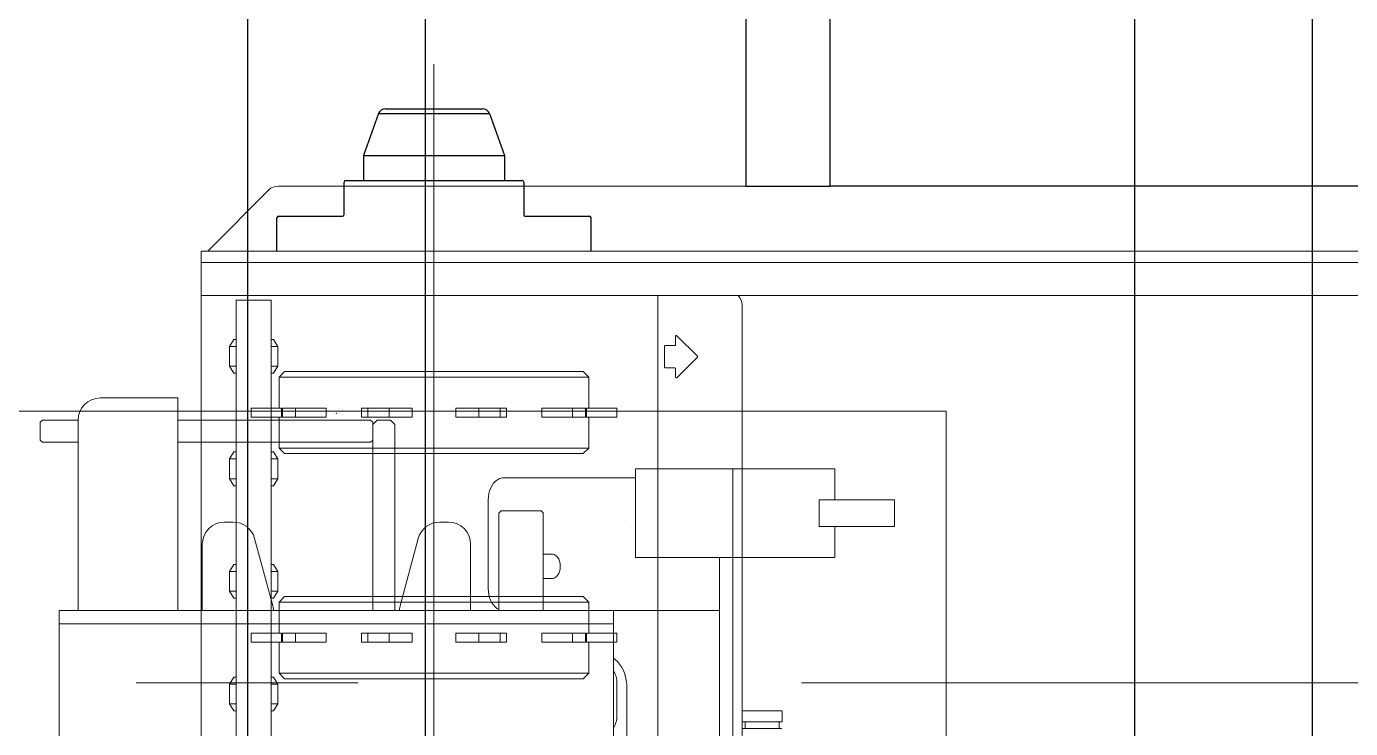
# Model space of a CAD drawing. Header units: millimetres. Extents: x -187347 to 135007, y -6415 to 292048.
# Drawn here: x -64541 to -63944, y 26034 to 26351 of the extents above; entities that cross this region are included whole.
import ezdxf

# ---------------------------------------------------------------- set-up
doc = ezdxf.new("R2010")
doc.units = ezdxf.units.MM
doc.header["$LTSCALE"] = 100
doc.linetypes.add('Z_LINE-CNTR', pattern=[17, 12, -2, 1, -2])
doc.layers.get('0').update_dxf_attribs({"lineweight": 18})
for name, color, linetype, lineweight in [('Equipment Drawing', 7, 'Continuous', 0), ('LAYOUT', 3, 'Continuous', 18), ('S-GRID', 7, 'Continuous', 5)]:
    doc.layers.add(name, color=color, linetype=linetype, lineweight=lineweight)
for name, color, linetype in [('INTRALOX', 6, 'Continuous'), ('LAYOUT customer', 5, 'Continuous'), ('STEEL', 5, 'Continuous')]:
    doc.layers.add(name, color=color, linetype=linetype)

# ---------------------------------------------------------------- blocks, each defined once
blk = doc.blocks.new('dropstation')
at = {"color": 5, "linetype": 'Continuous', "ltscale": 20}
blk.add_point((858623.53, 733198.51), dxfattribs=at)
at = {"layer": 'LAYOUT'}
for p, q in [((858537.48, 733205.39), (858517.03, 733205.39)), ((858537.48, 733205.39), (858552.03, 733205.39)), ((858552.03, 733109.39), (858552.03, 733205.39)), ((858489.93, 733194.39), (858490.93, 733195.39)), ((858489.93, 733190.39), (858489.93, 733194.39)), ((858507.03, 733195.39), (858490.93, 733195.39)), ((858507.03, 733195.39), (858507.03, 733109.39)), ((858562.53, 733195.39), (858552.03, 733195.39)), ((858638.93, 733195.39), (858562.53, 733195.39)), ((858639.93, 733194.39), (858638.93, 733195.39)), ((858641.93, 733195.39), (858639.93, 733193.39)), ((858639.93, 733190.39), (858639.93, 733194.39)), ((858639.93, 733193.39), (858639.93, 733109.39)), ((858647.93, 733195.39), (858641.93, 733195.39)), ((858647.93, 733195.39), (858649.93, 733193.39)), ((858649.93, 733193.39), (858649.93, 733109.39)), ((858489.93, 733186.39), (858489.93, 733190.39)), ((858639.93, 733186.39), (858639.93, 733190.39)), ((858489.93, 733186.39), (858490.93, 733185.39)), ((858507.03, 733185.39), (858490.93, 733185.39)), ((858562.53, 733185.39), (858552.03, 733185.39)), ((858638.93, 733185.39), (858562.53, 733185.39)), ((858639.93, 733186.39), (858638.93, 733185.39)), ((858758.45, 733169.39), (858699.05, 733169.39)), ((858758.45, 733173.39), (858765.52, 733173.39)), ((858758.45, 733173.39), (858758.45, 733133.39)), ((858811.48, 733173.39), (858765.52, 733173.39)), ((858802.29, 733173.39), (858766.23, 733173.39)), ((858802.29, 733133.39), (858802.29, 733173.39)), ((858848.25, 733173.39), (858802.29, 733173.39)), ((858848.25, 733159.39), (858848.25, 733173.39)), ((858691.98, 733159.39), (858691.98, 733119.39)), ((858841.18, 733159.39), (858855.32, 733159.39)), ((858841.18, 733147.39), (858841.18, 733159.39)), ((858855.36, 733159.39), (858855.32, 733159.39)), ((858855.36, 733159.39), (858858.29, 733159.39)), ((858860.29, 733159.39), (858858.29, 733159.39)), ((858860.29, 733159.39), (858875.29, 733159.39)), ((858875.29, 733147.39), (858875.29, 733159.39)), ((858697.83, 733154.39), (858696.83, 733153.39)), ((858696.83, 733153.39), (858696.83, 733109.39)), ((858700.47, 733154.39), (858697.83, 733154.39)), ((858715.83, 733154.39), (858700.47, 733154.39)), ((858715.83, 733154.39), (858716.73, 733153.49)), ((858716.73, 733153.49), (858716.83, 733153.39)), ((858716.83, 733109.39), (858716.83, 733153.39)), ((858573.03, 733149.39), (858576.96, 733149.39)), ((858670.11, 733149.39), (858674.03, 733149.39)), ((858756.65, 733147.76), (858756.64, 733147.76)), ((858756.65, 733147.76), (858756.65, 733147.76)), ((858841.18, 733147.39), (858855.32, 733147.39)), ((858848.25, 733133.39), (858848.25, 733147.39)), ((858855.36, 733147.39), (858855.32, 733147.39)), ((858855.36, 733147.39), (858858.29, 733147.39)), ((858860.29, 733147.39), (858858.29, 733147.39)), ((858860.29, 733147.39), (858875.29, 733147.39)), ((858563.03, 733109.39), (858563.03, 733139.39)), ((858586.62, 733141.98), (858594.63, 733112.11)), ((858652.44, 733112.11), (858660.45, 733141.98)), ((858684.03, 733139.39), (858684.03, 733109.39)), ((858716.83, 733134.89), (858720.62, 733134.89)), ((858758.45, 733133.39), (858765.52, 733133.39)), ((858765.52, 733133.39), (858766.23, 733133.39)), ((858802.29, 733133.39), (858766.23, 733133.39)), ((858796.29, 732958.89), (858796.29, 733133.39)), ((858802.29, 732986.39), (858802.29, 733133.39)), ((858848.25, 733133.39), (858802.29, 733133.39)), ((858716.83, 733123.89), (858720.62, 733123.89)), ((858498.53, 733109.39), (858503.53, 733109.39)), ((858498.53, 733109.39), (858498.53, 733103.39)), ((858743.53, 733109.39), (858503.53, 733109.39)), ((858743.53, 733109.39), (858748.53, 733109.39)), ((858748.53, 733109.39), (858793.79, 733109.39)), ((858748.53, 733109.39), (858748.53, 733103.39)), ((858796.29, 733109.39), (858793.79, 733109.39)), ((858498.53, 733103.39), (858498.53, 733094.84)), ((858498.53, 733103.39), (858503.53, 733103.39)), ((858743.53, 733103.39), (858503.53, 733103.39)), ((858743.53, 733103.39), (858748.53, 733103.39)), ((858748.53, 733094.84), (858748.53, 733103.39)), ((858498.53, 733043.94), (858498.53, 733094.84)), ((858748.53, 733094.84), (858748.53, 733043.94)), ((858749.26, 733087.38), (858748.53, 733087.97)), ((858750.03, 733076.89), (858750.03, 733061.89)), ((858754.56, 733074.39), (858754.56, 732824.39)), ((858806.54, 733064.19), (858806.54, 733059.19)), ((858806.54, 733064.19), (858806.55, 733064.19)), ((858806.55, 733059.19), (858806.55, 733064.19)), ((858807.86, 733064.19), (858806.55, 733064.19)), ((858807.86, 733064.19), (858808.29, 733064.19)), ((858808.29, 733064.19), (858809.36, 733064.19)), ((858809.36, 733064.19), (858810.67, 733064.19)), ((858810.67, 733064.19), (858811.42, 733064.19)), ((858814.04, 733064.19), (858811.42, 733064.19)), ((858817.04, 733064.19), (858814.04, 733064.19)), ((858817.04, 733064.19), (858819.66, 733064.19)), ((858819.66, 733064.19), (858820.41, 733064.19)), ((858821.72, 733064.19), (858820.41, 733064.19)), ((858821.72, 733064.19), (858822.78, 733064.19)), ((858822.78, 733064.19), (858823.22, 733064.19)), ((858823.22, 733064.19), (858824.53, 733064.19)), ((858824.53, 733059.19), (858824.53, 733064.19)), ((858824.53, 733064.19), (858824.54, 733064.19)), ((858824.54, 733059.19), (858824.54, 733064.19)), ((858806.54, 733059.19), (858806.55, 733059.19)), ((858806.55, 733059.19), (858807.86, 733059.19)), ((858806.74, 733056.19), (858824.34, 733056.19)), ((858807.86, 733059.19), (858808.29, 733059.19)), ((858807.94, 733059.19), (858807.94, 733056.19)), ((858808.29, 733059.19), (858808.43, 733059.19)), ((858809.36, 733059.19), (858808.43, 733059.19)), ((858809.36, 733059.19), (858810.67, 733059.19)), ((858810.67, 733059.19), (858811.42, 733059.19)), ((858811.42, 733059.19), (858814.04, 733059.19)), ((858814.04, 733059.19), (858814.31, 733059.19)), ((858814.31, 733059.19), (858816.77, 733059.19)), ((858816.77, 733059.19), (858817.04, 733059.19)), ((858817.04, 733059.19), (858819.66, 733059.19)), ((858819.66, 733059.19), (858820.41, 733059.19)), ((858820.41, 733059.19), (858821.72, 733059.19)), ((858822.65, 733059.19), (858821.72, 733059.19)), ((858822.65, 733059.19), (858822.78, 733059.19)), ((858822.78, 733059.19), (858823.22, 733059.19)), ((858823.14, 733056.19), (858823.14, 733059.19)), ((858823.22, 733059.19), (858824.53, 733059.19)), ((858824.53, 733059.19), (858824.54, 733059.19))]:
    blk.add_line(p, q, dxfattribs=at)
for points in [[(858691.98, 733159.39), (858692.05, 733160.81), (858692.27, 733162.21), (858692.62, 733163.54), (858693.1, 733164.8), (858693.71, 733165.94), (858694.42, 733166.95), (858695.23, 733167.8), (858696.11, 733168.49), (858697.06, 733168.98), (858698.05, 733169.29), (858699.05, 733169.39)], [(858720.62, 733134.89), (858721.15, 733134.84), (858721.67, 733134.69), (858722.17, 733134.43), (858722.64, 733134.09), (858723.07, 733133.66), (858723.46, 733133.14), (858723.8, 733132.56), (858724.07, 733131.92), (858724.28, 733131.23), (858724.43, 733130.51), (858724.5, 733129.76), (858724.5, 733129.01), (858724.43, 733128.27), (858724.28, 733127.55), (858724.07, 733126.86), (858723.8, 733126.22), (858723.46, 733125.64), (858723.07, 733125.12), (858722.64, 733124.69), (858722.17, 733124.34), (858721.67, 733124.09), (858721.15, 733123.94), (858720.62, 733123.89)], [(858696.83, 733109.9), (858695.92, 733110.42), (858695.07, 733111.12), (858694.3, 733111.98), (858693.62, 733112.98), (858693.05, 733114.11), (858692.59, 733115.34), (858692.25, 733116.64), (858692.05, 733118), (858691.98, 733119.39)], [(858749.26, 733087.38), (858750.29, 733086.42), (858751.23, 733085.3), (858752.08, 733084.03), (858752.82, 733082.63), (858753.43, 733081.12), (858753.92, 733079.52), (858754.27, 733077.85), (858754.49, 733076.13), (858754.56, 733074.39)]]:
    blk.add_lwpolyline(points, dxfattribs=at)
for centre, radius, start, end in [((858517.03, 733195.39), 10, 90, 180), ((858573.03, 733139.39), 10, 90, 180), ((858576.96, 733139.39), 10, 15, 90), ((858670.11, 733139.39), 10, 90, 165), ((858674.03, 733139.39), 10, 0, 90), ((858498.03, 733086.22), 100, 13.39431, 15), ((858749.03, 733086.22), 100, 165, 166.60569), ((858740.03, 733076.89), 10, 0, 31.78925), ((858740.03, 733061.89), 10, 328.21075, 0)]:
    blk.add_arc(centre, radius, start, end, dxfattribs=at)
blk = doc.blocks.new('steel weighing')
at = {"layer": 'STEEL', "color": 7, "linetype": 'ByBlock', "ltscale": 20, "elevation": 1.72}
for points in [[(853267.6, 714121.45), (853347.6, 714121.45), (853347.6, 708701.45), (853267.6, 708701.45)], [(853667.61, 714121.45), (853747.61, 714121.45), (853747.61, 708701.45), (853667.61, 708701.45)]]:
    blk.add_lwpolyline(points, close=True, dxfattribs=at)
blk = doc.blocks.new('S400_10T_Sprocket')
for p, q in [((-2, 82.34), (-2, 82.5)), ((-2, 82.5), (2, 82.5)), ((-2, 82.34), (-2, 68.81)), ((2, 82.5), (2, 82.34)), ((2, 68.81), (2, 82.34)), ((-18.54, 67.35), (-16.04, 69.85)), ((-18.54, 67.35), (-18.54, -67.35)), ((-16.04, -69.85), (-16.04, 69.85)), ((-16.04, 69.85), (-2, 69.85)), ((-2, 68.81), (2, 68.81)), ((-2, 62.43), (-2, 68.37)), ((-2, 68.37), (2, 68.37)), ((2, 69.85), (16.04, 69.85)), ((2, 68.37), (2, 62.43)), ((16.04, 69.85), (16.04, -69.85)), ((18.54, 67.35), (16.04, 69.85)), ((18.54, -67.35), (18.54, 67.35)), ((-2, 62.43), (-2, 48.62)), ((2, 62.43), (-2, 62.43)), ((2, 48.62), (2, 62.43)), ((-2, 48.62), (2, 48.62)), ((-2, 29.78), (-2, 32.68)), ((-2, 32.68), (2, 32.68)), ((2, 32.68), (2, 29.78)), ((-2, 29.78), (-2, 20.18)), ((2, 29.78), (-2, 29.78)), ((2, 20.18), (2, 29.78)), ((-2, 9.85), (-2, 20.18)), ((-2, 20.18), (2, 20.18)), ((2, 20.18), (2, 9.85)), ((-2, 9.85), (2, 9.85)), ((-2, -20.18), (-2, -9.85)), ((-2, -9.85), (2, -9.85)), ((2, -9.85), (2, -20.18)), ((-2, -20.18), (-2, -29.78)), ((2, -20.18), (-2, -20.18)), ((2, -29.78), (2, -20.18)), ((-2, -32.68), (-2, -29.78)), ((-2, -29.78), (2, -29.78)), ((2, -29.78), (2, -32.68)), ((-2, -32.68), (2, -32.68)), ((-2, -62.43), (-2, -48.62)), ((-2, -48.62), (2, -48.62)), ((2, -48.62), (2, -62.43)), ((-2, -62.43), (-2, -68.37)), ((2, -62.43), (-2, -62.43)), ((2, -68.37), (2, -62.43)), ((-18.54, -67.35), (-16.04, -69.85)), ((-16.04, -69.85), (-2, -69.85)), ((-2, -68.37), (2, -68.37)), ((-2, -82.34), (-2, -68.81)), ((-2, -68.81), (2, -68.81)), ((2, -68.81), (2, -82.34)), ((2, -69.85), (16.04, -69.85)), ((18.54, -67.35), (16.04, -69.85)), ((-2, -82.34), (-2, -82.5)), ((-2, -82.5), (2, -82.5)), ((2, -82.5), (2, -82.34))]:
    blk.add_line(p, q)
blk = doc.blocks.new('Bearing_10T')
for p, q in [((0, 70.87), (0, -70.87)), ((-83.32, 0), (25.94, 0))]:
    blk.add_line(p, q)
at = {"layer": 'LAYOUT customer'}
for p, q in [((-15.84, 41.28), (-15.84, 70.1)), ((0, 70.87), (-15.08, 70.87)), ((-32, -39.75), (-32, 39.75)), ((-31.23, 40.51), (-16.6, 40.51)), ((-62.14, 25), (-43.15, 31.75)), ((-43.15, -31.75), (-43.15, 31.75)), ((-43.15, 31.75), (-32, 31.75)), ((-62.14, -25), (-62.14, 25)), ((-64.25, -22.01), (-64.25, 22.01)), ((-62.14, -25), (-43.15, -31.75)), ((-43.15, -31.75), (-32, -31.75)), ((-16.6, -40.51), (-31.23, -40.51)), ((-15.84, -70.1), (-15.84, -41.27)), ((0, -70.87), (-15.08, -70.87))]:
    blk.add_line(p, q, dxfattribs=at)
for centre, radius, start, end in [((-15.08, 70.1), 0.762, 90, 180), ((-31.23, 39.75), 0.762, 90, 180), ((-16.6, 41.28), 0.762, 270, 0), ((-61.07, 22.01), 3.17, 109.56924, 180), ((-61.07, -22.01), 3.17, 180, 250.43076), ((-31.23, -39.75), 0.762, 180, 270), ((-16.6, -41.27), 0.762, 0, 90), ((-15.08, -70.1), 0.762, 180, 270)]:
    blk.add_arc(centre, radius, start, end, dxfattribs=at)
blk = doc.blocks.new('*U1707')
at = {"layer": 'Equipment Drawing'}
for p, q in [((357.6, 0), (357.6, 2537)), ((372.6, 0), (372.6, 2537)), ((377.6, 0), (377.6, 2537)), ((406.99, 2499.79), (406.99, 34.71)), ((353.21, 244), (-353.21, 244)), ((320.51, 214.51), (329.79, 223.79)), ((330.21, 223.79), (339.49, 214.51)), ((324.7, 214), (320.72, 214)), ((325, 209.3), (325, 213.7)), ((334.7, 209), (325.3, 209)), ((335, 213.7), (335, 209.3)), ((339.28, 214), (335.3, 214)), ((357.6, 205.9), (-357.6, 205.9)), ((-465.6, 105), (462.05, 105)), ((-355.6, 31.62), (355.6, 31.62)), ((170.18, 32.57), (173.35, 34.54)), ((170.18, 31.62), (170.18, 32.57)), ((182.25, 34.54), (173.35, 34.54)), ((173.35, 31.62), (173.35, 34.54)), ((185.42, 32.57), (182.25, 34.54)), ((182.25, 34.54), (182.25, 31.62)), ((185.42, 31.62), (185.42, 32.57)), ((220.98, 32.57), (224.16, 34.54)), ((220.98, 31.62), (220.98, 32.57)), ((233.05, 34.54), (224.16, 34.54)), ((224.16, 31.62), (224.16, 34.54)), ((236.22, 32.57), (233.05, 34.54)), ((233.05, 34.54), (233.05, 31.62)), ((236.22, 31.62), (236.22, 32.57)), ((271.78, 32.57), (274.95, 34.54)), ((271.78, 31.62), (271.78, 32.57)), ((283.85, 34.54), (274.95, 34.54)), ((274.95, 31.62), (274.95, 34.54)), ((287.02, 32.57), (283.85, 34.54)), ((283.85, 34.54), (283.85, 31.62)), ((287.02, 31.62), (287.02, 32.57)), ((322.58, 32.57), (325.75, 34.54)), ((322.58, 31.62), (322.58, 32.57)), ((334.65, 34.54), (325.75, 34.54)), ((325.75, 31.62), (325.75, 34.54)), ((337.82, 32.57), (334.65, 34.54)), ((334.65, 34.54), (334.65, 31.62)), ((337.82, 31.62), (337.82, 32.57)), ((355.6, 31.62), (355.6, 15.75)), ((377.6, 3.01), (405.48, 30.62)), ((355.6, 15.75), (-355.6, 15.75)), ((170.18, 14.79), (170.18, 15.75)), ((170.18, 14.79), (173.35, 12.83)), ((173.35, 12.83), (173.35, 15.75)), ((182.25, 12.83), (173.35, 12.83)), ((182.25, 15.75), (182.25, 12.83)), ((185.42, 14.79), (182.25, 12.83)), ((185.42, 14.79), (185.42, 15.75)), ((220.98, 14.79), (220.98, 15.75)), ((220.98, 14.79), (224.16, 12.83)), ((224.16, 12.83), (224.16, 15.75)), ((233.05, 12.83), (224.16, 12.83)), ((233.05, 15.75), (233.05, 12.83)), ((236.22, 14.79), (233.05, 12.83)), ((236.22, 14.79), (236.22, 15.75)), ((271.78, 14.79), (271.78, 15.75)), ((271.78, 14.79), (274.95, 12.83)), ((274.95, 12.83), (274.95, 15.75)), ((283.85, 12.83), (274.95, 12.83)), ((283.85, 15.75), (283.85, 12.83)), ((287.02, 14.79), (283.85, 12.83)), ((287.02, 14.79), (287.02, 15.75)), ((322.58, 14.79), (322.58, 15.75)), ((322.58, 14.79), (325.75, 12.83)), ((325.75, 12.83), (325.75, 15.75)), ((334.65, 12.83), (325.75, 12.83)), ((334.65, 15.75), (334.65, 12.83)), ((337.82, 14.79), (334.65, 12.83)), ((337.82, 14.79), (337.82, 15.75)), ((-357.6, 0), (357.6, 0)), ((357.6, 0), (377.6, 0)), ((374.56, 0), (373.1, 0))]:
    blk.add_line(p, q, dxfattribs=at)
for centre, radius, start, end in [((353.21, 237.65), 6.35, 46.31958, 90), ((330, 223.58), 0.3, 45, 135), ((320.72, 214.3), 0.3, 135, 270), ((324.7, 213.7), 0.3, 0, 90), ((325.3, 209.3), 0.3, 180, 270), ((334.7, 209.3), 0.3, 270, 0), ((335.3, 213.7), 0.3, 90, 180), ((339.28, 214.3), 0.3, 270, 45)]:
    blk.add_arc(centre, radius, start, end, dxfattribs=at)
blk.add_ellipse((403.46, 34.71), major_axis=(0, -5), ratio=0.707107, start_param=0.610865, end_param=1.570796, dxfattribs=at)
for p in [(203.2, 105), (304.8, 105)]:
    blk.add_blockref('S400_10T_Sprocket', p, dxfattribs=at)
at = {"layer": 'Equipment Drawing', "xscale": -1}
blk.add_blockref('Bearing_10T', (377.6, 105), dxfattribs=at)
blk = doc.blocks.new('*U1705')
for p, q in [((0, 279.4), (800, 279.4)), ((800, 279.4), (800, 241.3))]:
    blk.add_line(p, q)
at = {"layer": 'INTRALOX', "color": 0}
blk.add_lwpolyline([(0, -241.3), (800, -241.3), (800, 241.3), (0, 241.3)], close=True, dxfattribs=at)

msp = doc.modelspace()

# ---------------------------------------------------------------- linework, layer by layer
at = {"layer": 'LAYOUT', "ltscale": 20, "elevation": 0}
msp.add_lwpolyline([(-64726.09, 26177.57), (-64726.09, 25677.57), (-64126.09, 25677.57), (-64126.09, 26177.57)], close=True, dxfattribs=at)
at = {"layer": 'S-GRID', "color": 152, "linetype": 'Z_LINE-CNTR'}
msp.add_line((-89691.4, 26055), (-18063.96, 26055), dxfattribs=at)

# ---------------------------------------------------------------- block references
at = {"layer": 'INTRALOX', "xscale": -1}
for name, p, rotation in [('*U1705', (-63937.1, 27079.16, 0), 90.00000000000007), ('*U1707', (-64462.13, 25872.17, 0), 270)]:
    msp.add_blockref(name, p, dxfattribs=dict(at, rotation=rotation))
at = {"layer": 'LAYOUT', "color": 2}
msp.add_blockref('dropstation', (-923024.65, -707021.82, 0), dxfattribs=at)
at = {"layer": 'STEEL', "color": 6, "linetype": 'ByBlock'}
msp.add_blockref('steel weighing', (-917708.71, -686445.88, -1.72), dxfattribs=at)

doc.saveas('drawing.dxf')
